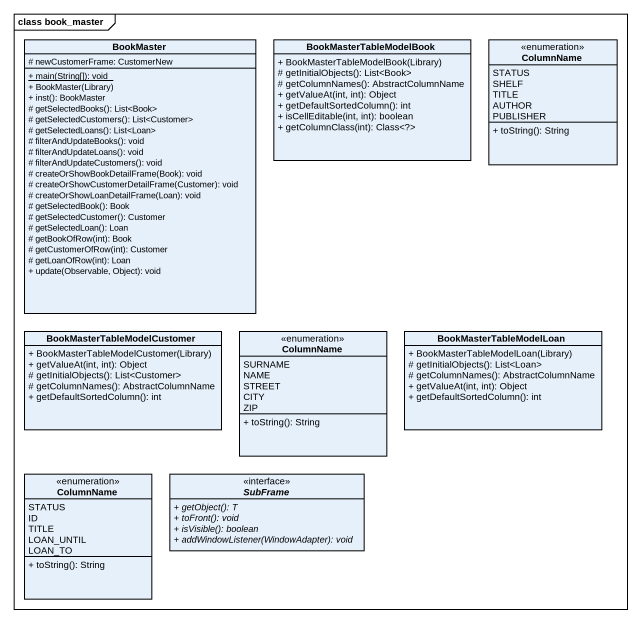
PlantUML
@startuml
mainframe class book_master
hide circle
hide empty members
skinparam classAttributeIconSize 0
class BookMaster {
  # newCustomerFrame: CustomerNew
  {static} + main(String[]): void
  + BookMaster(Library)
  + inst(): BookMaster
  # getSelectedBooks(): List<Book>
  # getSelectedCustomers(): List<Customer>
  # getSelectedLoans(): List<Loan>
  # filterAndUpdateBooks(): void
  # filterAndUpdateLoans(): void
  # filterAndUpdateCustomers(): void
  # createOrShowBookDetailFrame(Book): void
  # createOrShowCustomerDetailFrame(Customer): void
  # createOrShowLoanDetailFrame(Loan): void
  # getSelectedBook(): Book
  # getSelectedCustomer(): Customer
  # getSelectedLoan(): Loan
  # getBookOfRow(int): Book
  # getCustomerOfRow(int): Customer
  # getLoanOfRow(int): Loan
  + update(Observable, Object): void
}
class BookMasterTableModelBook {
  + BookMasterTableModelBook(Library)
  # getInitialObjects(): List<Book>
  # getColumnNames(): AbstractColumnName
  + getValueAt(int, int): Object
  + getDefaultSortedColumn(): int
  + isCellEditable(int, int): boolean
  + getColumnClass(int): Class<?>
}
enum ColumnName {
  STATUS
  SHELF
  TITLE
  AUTHOR
  PUBLISHER
  + toString(): String
}
class BookMasterTableModelCustomer {
  + BookMasterTableModelCustomer(Library)
  + getValueAt(int, int): Object
  # getInitialObjects(): List<Customer>
  # getColumnNames(): AbstractColumnName
  + getDefaultSortedColumn(): int
}
enum "ColumnName" as ColumnName_2 {
  SURNAME
  NAME
  STREET
  CITY
  ZIP
  + toString(): String
}
class BookMasterTableModelLoan {
  + BookMasterTableModelLoan(Library)
  # getInitialObjects(): List<Loan>
  # getColumnNames(): AbstractColumnName
  + getValueAt(int, int): Object
  + getDefaultSortedColumn(): int
}
enum "ColumnName" as ColumnName_3 {
  STATUS
  ID
  TITLE
  LOAN_UNTIL
  LOAN_TO
  + toString(): String
}
interface SubFrame <<interface>> {
  {abstract} + getObject(): T
  {abstract} + toFront(): void
  {abstract} + isVisible(): boolean
  {abstract} + addWindowListener(WindowAdapter): void
}
@enduml
